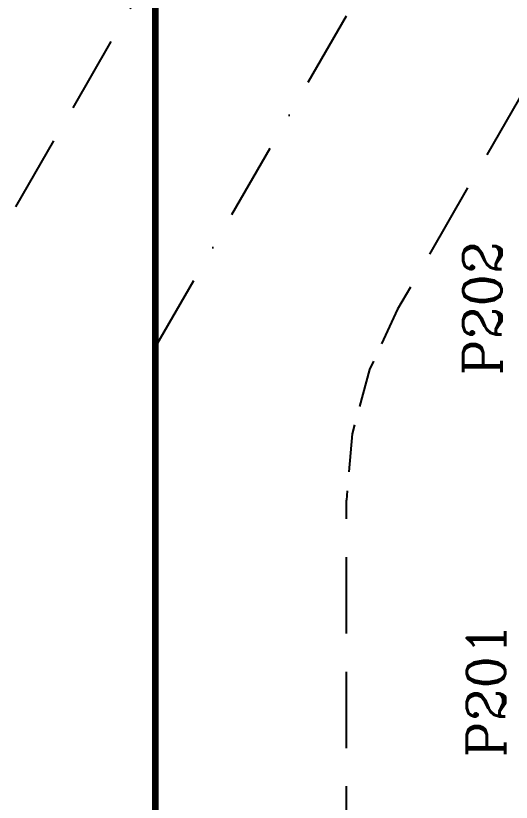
# Model space of a CAD drawing. Extents: x -57244 to 324435, y 15553 to 159369.
# Drawn here: x 85223 to 91711, y 38589 to 48886 of the extents above; entities that cross this region are included whole.
import ezdxf

# ---------------------------------------------------------------- set-up
doc = ezdxf.new("R2010")
doc.units = 0
doc.header["$LTSCALE"] = 2000
doc.header["$MEASUREMENT"] = 0
for name, pattern in [('DASHDOT', [1, 0.5, -0.25, 0, -0.25]), ('DASHED', [0.75, 0.5, -0.25]), ('HIDDEN', [0.375, 0.25, -0.125])]:
    doc.linetypes.add(name, pattern=pattern)
doc.layers.add('AREE PDL', color=7, linetype='CONTINUOUS', lineweight=100)
doc.layers.add('BASE', color=253, linetype='CONTINUOUS')
doc.styles.add('ROMANC', font='ROMANC', dxfattribs={"height": 0.2})

msp = doc.modelspace()

# ---------------------------------------------------------------- linework, layer by layer
at = {"layer": 'AREE PDL'}
msp.add_line((87053, 32078), (87053, 53837), dxfattribs=at)
at = {"layer": 'BASE', "linetype": 'DASHDOT'}
for q in [(93713, 56088), (87053, 36175)]:
    msp.add_line((87053, 44553), q, dxfattribs=at)
at = {"layer": 'BASE', "linetype": 'DASHED'}
for p, q in [((85223, 46383), (90543, 55598)), ((91889, 47930), (90223, 45043)), ((89553, 30298), (89553, 42543))]:
    msp.add_line(p, q, dxfattribs=at)
at = {"layer": 'BASE', "linetype": 'HIDDEN'}
msp.add_lwpolyline([(90223, 45043), (89854, 44253), (89629, 43412), (89553, 42543)], dxfattribs=at)

# ---------------------------------------------------------------- texts
at = {"layer": 'BASE', "linetype": 'Continuous', "style": 'ROMANC'}
for s, p in [('P202', (91581, 44177)), ('P201', (91629, 39177))]:
    msp.add_text(s, height=500, rotation=90, dxfattribs=at).set_placement(p)

doc.saveas('drawing.dxf')
